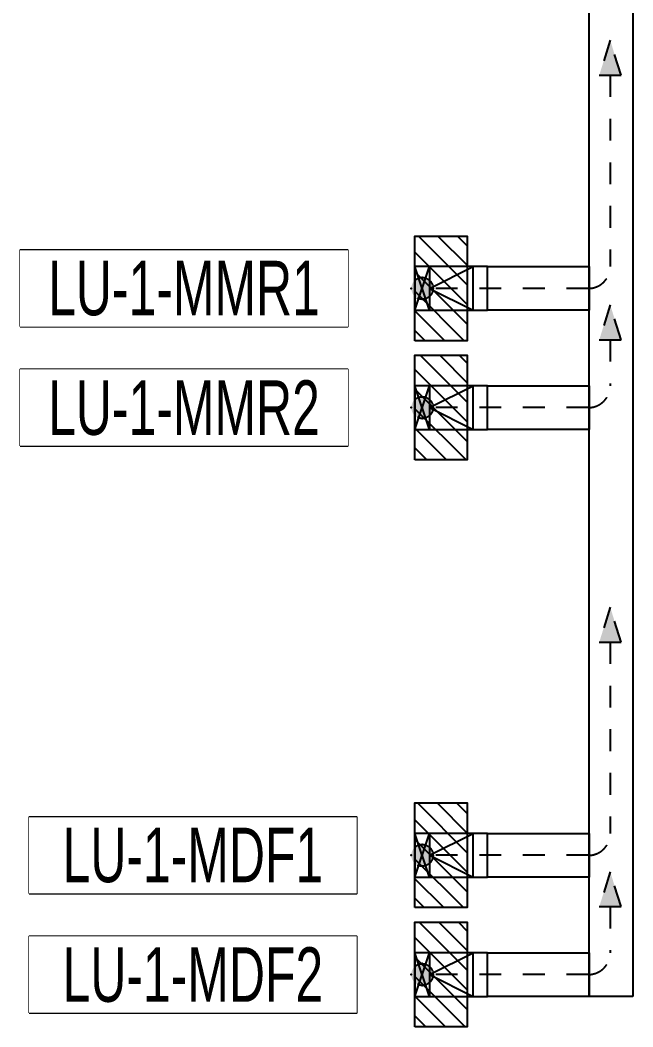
# Model space of a CAD drawing. Header units: millimetres. Extents: x 88028 to 500787, y -530175 to 1035835.
# Drawn here: x 273934 to 278150, y -316090 to -309165 of the extents above; entities that cross this region are included whole.
import ezdxf
from ezdxf.enums import TextEntityAlignment as Align
from ezdxf.xclip import XClip

# ---------------------------------------------------------------- set-up
doc = ezdxf.new("R2010")
doc.units = ezdxf.units.MM
doc.header["$LTSCALE"] = 150
doc.header["$XCLIPFRAME"] = 0
doc.linetypes.add('D1', pattern=[3, 1, -1, 1])
for name, color, linetype in [('------01 Distribution Panel_UPS_Emgency', 232, 'Continuous'), ('-----00 LV_CABLE', 2, 'Continuous'), ('-----26 Electrical Cable Tray_건물(UPS)', 100, 'Continuous')]:
    doc.layers.add(name, color=color, linetype=linetype)
doc.styles.add('ELEC', font='')
doc.styles.get('ELEC').set_extended_font_data('Dotum')

# ---------------------------------------------------------------- blocks, each defined once
blk = doc.blocks.new('A02')
h = blk.add_hatch()
h.set_pattern_fill('ANSI31', color=256, scale=25, style=0)
h.set_pattern_definition([(45, (-2000, -19200), (-56.1266, 56.1266), [])])
h.paths.add_polyline_path([(-300, 300), (-300, 0), (300, 0), (300, 300)])
blk.add_lwpolyline([(300, 0), (-300, 0), (-300, 300), (300, 300)], close=True)
blk = doc.blocks.new('TRAY(VERT)')
at = {"color": 0}
for p, q in [((0, 400), (0, 500)), ((0, 500), (300, 500)), ((300, 500), (300, 400)), ((0, 0), (0, 400)), ((300, 400), (300, 0)), ((300, 0), (0, 0))]:
    blk.add_line(p, q, dxfattribs=at)
at = {"color": 8}
for p, q in [((150, 100), (0, 400)), ((0, 400), (300, 400)), ((150, 100), (300, 400)), ((0, 100), (300, 0)), ((0, 0), (300, 100)), ((300, 100), (0, 100))]:
    blk.add_line(p, q, dxfattribs=at)
blk = doc.blocks.new('11')
at = {"linetype": 'D1'}
h = blk.add_hatch(color=256, dxfattribs=at)
edge = h.paths.add_edge_path()
edge.add_arc((0, 0), 75, 0, 360)
blk.add_circle((0, 0), 75, dxfattribs=at)
for p in [(0, 75), (-75, 0), (75, 0), (0, -75)]:
    blk.add_point(p, dxfattribs=at)
blk = doc.blocks.new('22')
at = {"linetype": 'D1'}
h = blk.add_hatch(color=0, dxfattribs=at)
h.dxf.hatch_style = 1
h.paths.add_polyline_path([(0, 0), (-240.6, 75), (-240.6, -75)])
at = {"color": 0, "linetype": 'D1'}
blk.add_lwpolyline([(-240.6, -75), (0, 0), (-240.6, 75)], close=True, dxfattribs=at)
blk = doc.blocks.new('A$C61218776')
at = {"layer": '------01 Distribution Panel_UPS_Emgency', "color": 1, "elevation": 0}
for points in [[(48883.9, -50717.5), (51138.8, -50717.5), (51138.8, -50192.5), (48883.9, -50192.5)], [(48883.9, -51537.5), (51138.8, -51537.5), (51138.8, -51012.5), (48883.9, -51012.5)], [(48945.2, -54617.5), (51200, -54617.5), (51200, -54092.5), (48945.2, -54092.5)], [(48945.2, -55437.5), (51200, -55437.5), (51200, -54912.5), (48945.2, -54912.5)]]:
    blk.add_lwpolyline(points, close=True, dxfattribs=at)
at = {"layer": '-----00 LV_CABLE', "linetype": 'D1', "elevation": 0}
for points in [[(52944, -48988.1), (52944, -50305, -0.414214), (52794, -50455), (51725, -50455)], [(52944, -50808.1), (52944, -51125, -0.414214), (52794, -51275), (51725, -51275)], [(52944, -52888.1), (52944, -54205, -0.414214), (52794, -54355), (51725, -54355)], [(52944, -54708.1), (52944, -55025, -0.414214), (52794, -55175), (51725, -55175)]]:
    blk.add_lwpolyline(points, format="xyb", dxfattribs=at)
at = {"layer": '-----26 Electrical Cable Tray_건물(UPS)', "elevation": 0}
for points in [[(53100, -55325), (52800, -55325), (52800, -47795), (53100, -47795)], [(52800, -50305), (52800, -50605), (52100, -50605), (52100, -50305)], [(52800, -51125), (52800, -51425), (52100, -51425), (52100, -51125)], [(52800, -54205), (52800, -54505), (52100, -54505), (52100, -54205)], [(52800, -55025), (52800, -55325), (52100, -55325), (52100, -55025)]]:
    blk.add_lwpolyline(points, close=True, dxfattribs=at)
at = {"layer": '------01 Distribution Panel_UPS_Emgency', "xscale": 1.2, "yscale": 1.2, "zscale": 1.2, "rotation": 270}
for p in [(51600, -50455), (51600, -51275), (51600, -54355), (51600, -55175)]:
    blk.add_blockref('A02', p, dxfattribs=at)
at = {"layer": '-----00 LV_CABLE', "linetype": 'D1', "rotation": 90}
for p in [(52944, -48747.5, 0), (52944, -50567.5, 0), (52944, -52647.5, 0), (52944, -54467.5, 0)]:
    blk.add_blockref('22', p, dxfattribs=at)
at = {"layer": '-----00 LV_CABLE', "linetype": 'D1'}
for p in [(51650, -50455), (51650, -51275), (51650, -54355), (51650, -55175)]:
    blk.add_blockref('11', p, dxfattribs=at)
at = {"layer": '-----26 Electrical Cable Tray_건물(UPS)', "xscale": -1, "rotation": 270}
for p in [(51600, -50605), (51600, -51425), (51600, -54505), (51600, -55325)]:
    blk.add_blockref('TRAY(VERT)', p, dxfattribs=at)
at = {"color": 1}
for points in [[(48883.9, -50717.5), (51138.8, -50717.5), (51138.8, -50192.5), (48883.9, -50192.5)], [(48883.9, -51537.5), (51138.8, -51537.5), (51138.8, -51012.5), (48883.9, -51012.5)], [(48945.2, -54617.5), (51200, -54617.5), (51200, -54092.5), (48945.2, -54092.5)], [(48945.2, -55437.5), (51200, -55437.5), (51200, -54912.5), (48945.2, -54912.5)]]:
    blk.add_wipeout(points, dxfattribs=at).dxf.layer = '------01 Distribution Panel_UPS_Emgency'
at = {"layer": '------01 Distribution Panel_UPS_Emgency', "style": 'ELEC', "width": 0.7}
for s, p in [('LU-1-MMR1', (50011.4, -50455)), ('LU-1-MMR2', (50011.4, -51275)), ('LU-1-MDF1', (50072.6, -54355)), ('LU-1-MDF2', (50072.6, -55175))]:
    blk.add_text(s, height=375, dxfattribs=at).set_placement(p, align=Align.MIDDLE)

msp = doc.modelspace()

# ---------------------------------------------------------------- block references
ref = msp.add_blockref('A$C61218776', (225050, -260555))
XClip(ref).set_block_clipping_path([(31900.0000000001, -88294.983052245), (136900.0000000001, -14294.983052245)])

doc.saveas('drawing.dxf')
